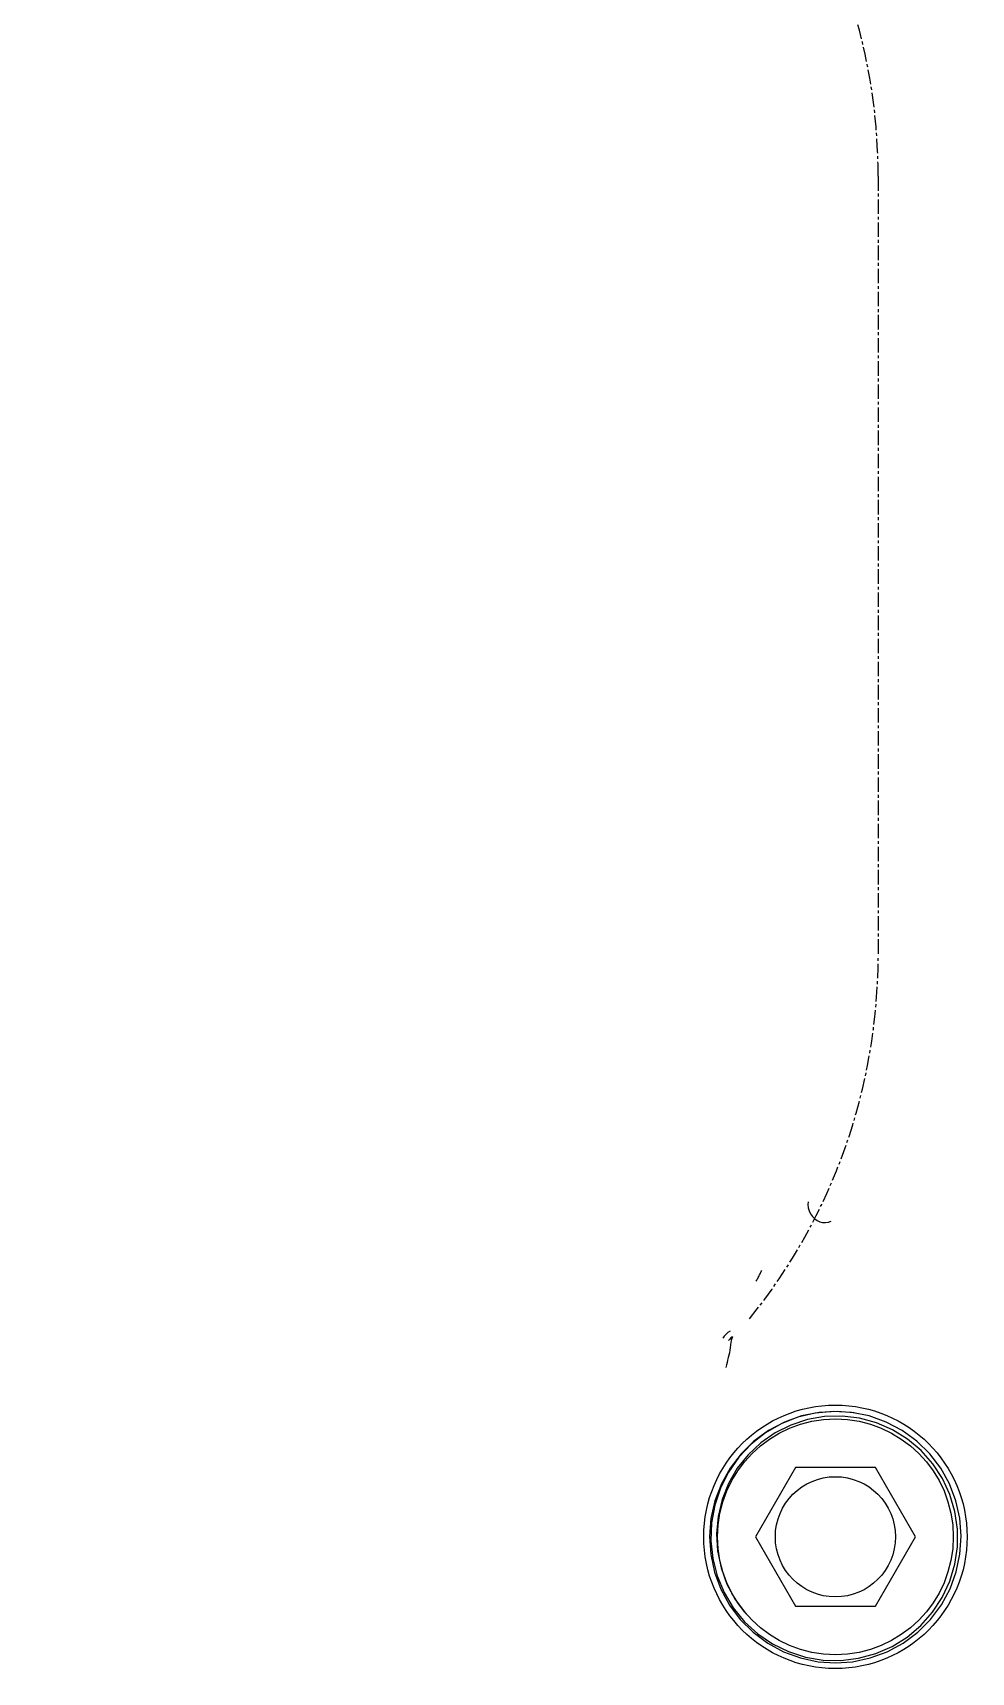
# Model space of a CAD drawing. Header units: metres. Extents: x 27859 to 32645, y 1492 to 8791.
# Drawn here: x 30200.7 to 30282, y 4948.8 to 5090.6 of the extents above; entities that cross this region are included whole.
import ezdxf

# ---------------------------------------------------------------- set-up
doc = ezdxf.new("R2010")
doc.units = ezdxf.units.M
doc.linetypes.add('CENTER', pattern=[2, 1.25, -0.25, 0.25, -0.25])
doc.layers.add('E-EQPT', color=190, linetype='Continuous')
doc.layers.add('E-HAT', color=253, linetype='CENTER', lineweight=15)

# ---------------------------------------------------------------- blocks, each defined once
blk = doc.blocks.new('EDG')
at = {"color": 0, "linetype": 'Continuous'}
for p, q in [((595.61, 2556.76, 1), (594.23, 2556.01, 1)), ((596.6, 2556.92, 1), (595.19, 2556.3, 1)), ((597.08, 2557.3, 1), (595.61, 2556.76, 1)), ((598.08, 2557.32, 1), (596.6, 2556.92, 1)), ((598.61, 2557.62, 1), (597.08, 2557.3, 1)), ((599.61, 2557.51, 1), (598.08, 2557.32, 1)), ((600.09, 2557.72, 1), (598.61, 2557.62, 1)), ((601.15, 2557.48, 1), (599.61, 2557.51, 1)), ((601.58, 2557.62, 1), (600.09, 2557.72, 1)), ((602.68, 2557.23, 1), (601.15, 2557.48, 1)), ((603.11, 2557.3, 1), (601.58, 2557.62, 1)), ((604.15, 2556.75, 1), (602.68, 2557.23, 1)), ((604.58, 2556.76, 1), (603.11, 2557.3, 1)), ((605.53, 2556.08, 1), (604.15, 2556.75, 1)), ((605.95, 2556.01, 1), (604.58, 2556.76, 1)), ((593.88, 2555.49, 1), (592.71, 2554.5, 1)), ((594.23, 2556.01, 1), (592.97, 2555.08, 1)), ((595.19, 2556.3, 1), (593.88, 2555.49, 1)), ((606.81, 2555.21, 1), (605.53, 2556.08, 1)), ((607.21, 2555.08, 1), (605.95, 2556.01, 1)), ((591.86, 2553.96, 1), (590.92, 2552.71, 1)), ((592.71, 2554.5, 1), (591.69, 2553.35, 1)), ((592.97, 2555.08, 1), (591.86, 2553.96, 1)), ((607.95, 2554.16, 1), (606.81, 2555.21, 1)), ((608.32, 2553.97, 1), (607.21, 2555.08, 1)), ((608.93, 2552.96, 1), (607.95, 2554.16, 1)), ((609.26, 2552.72, 1), (608.32, 2553.97, 1)), ((590.92, 2552.71, 1), (590.17, 2551.33, 1)), ((591.69, 2553.35, 1), (590.84, 2552.06, 1)), ((596.63, 2552.82, 1), (593.16, 2546.82, 1)), ((603.56, 2552.82, 1), (596.63, 2552.82, 1)), ((607.02, 2546.82, 1), (603.56, 2552.82, 1)), ((607.88, 2553.42, 1), (607.7, 2553.6, 1)), ((608.77, 2552.23, 1), (607.88, 2553.42, 1)), ((609.73, 2551.63, 1), (608.93, 2552.96, 1)), ((610, 2551.34, 1), (609.26, 2552.72, 1)), ((590.17, 2551.33, 1), (589.63, 2549.86, 1)), ((590.84, 2552.06, 1), (590.2, 2550.67, 1)), ((609.48, 2550.91, 1), (608.77, 2552.23, 1)), ((610.32, 2550.2, 1), (609.73, 2551.63, 1)), ((610.55, 2549.88, 1), (610, 2551.34, 1)), ((589.63, 2549.86, 1), (589.31, 2548.33, 1)), ((590.2, 2550.67, 1), (589.76, 2549.2, 1)), ((609.99, 2549.51, 1), (609.48, 2550.91, 1)), ((610.71, 2548.7, 1), (610.32, 2550.2, 1)), ((610.88, 2548.35, 1), (610.55, 2549.88, 1)), ((589.31, 2548.33, 1), (589.21, 2546.77, 1)), ((589.76, 2549.2, 1), (589.53, 2547.68, 1)), ((610.3, 2548.04, 1), (609.99, 2549.51, 1)), ((610.87, 2547.16, 1), (610.71, 2548.7, 1)), ((610.98, 2546.79, 1), (610.88, 2548.35, 1)), ((589.21, 2546.77, 1), (589.33, 2545.22, 1)), ((589.53, 2547.68, 1), (589.53, 2546.15, 1)), ((593.16, 2546.82, 1), (596.63, 2540.82, 1)), ((603.56, 2540.82, 1), (607.02, 2546.82, 1)), ((610.38, 2546.55, 1), (610.3, 2548.04, 1)), ((610.82, 2545.61, 1), (610.87, 2547.16, 1)), ((610.86, 2545.23, 1), (610.98, 2546.79, 1)), ((589.53, 2546.15, 1), (589.75, 2544.63, 1)), ((610.25, 2545.05, 1), (610.38, 2546.55, 1)), ((610.54, 2544.08, 1), (610.82, 2545.61, 1)), ((589.33, 2545.22, 1), (589.67, 2543.7, 1)), ((589.75, 2544.63, 1), (590.19, 2543.16, 1)), ((609.9, 2543.59, 1), (610.25, 2545.05, 1)), ((610.04, 2542.61, 1), (610.54, 2544.08, 1)), ((610.52, 2543.7, 1), (610.86, 2545.23, 1)), ((589.67, 2543.7, 1), (590.22, 2542.24, 1)), ((590.19, 2543.16, 1), (590.83, 2541.78, 1)), ((609.34, 2542.2, 1), (609.9, 2543.59, 1)), ((609.34, 2541.22, 1), (610.04, 2542.61, 1)), ((609.96, 2542.24, 1), (610.52, 2543.7, 1)), ((590.22, 2542.24, 1), (590.98, 2540.88, 1)), ((590.83, 2541.78, 1), (591.67, 2540.5, 1)), ((608.44, 2539.94, 1), (609.34, 2541.22, 1)), ((608.58, 2540.89, 1), (609.34, 2542.2, 1)), ((609.2, 2540.88, 1), (609.96, 2542.24, 1)), ((590.98, 2540.88, 1), (591.93, 2539.64, 1)), ((591.67, 2540.5, 1), (592.68, 2539.35, 1)), ((591.93, 2539.64, 1), (593.05, 2538.55, 1)), ((596.63, 2540.82, 1), (603.56, 2540.82, 1)), ((606.54, 2538.69, 1), (607.64, 2539.72, 1)), ((607.14, 2538.54, 1), (608.25, 2539.64, 1)), ((607.37, 2538.81, 1), (608.44, 2539.94, 1)), ((607.64, 2539.72, 1), (608.58, 2540.89, 1)), ((608.25, 2539.64, 1), (609.2, 2540.88, 1)), ((592.68, 2539.35, 1), (593.85, 2538.37, 1)), ((593.05, 2538.55, 1), (594.31, 2537.62, 1)), ((593.85, 2538.37, 1), (595.14, 2537.57, 1)), ((605.3, 2537.82, 1), (606.54, 2538.69, 1)), ((605.88, 2537.62, 1), (607.14, 2538.54, 1)), ((606.15, 2537.84, 1), (607.37, 2538.81, 1)), ((594.31, 2537.62, 1), (595.7, 2536.89, 1)), ((595.14, 2537.57, 1), (596.54, 2536.96, 1)), ((595.7, 2536.89, 1), (597.17, 2536.37, 1)), ((596.54, 2536.96, 1), (598, 2536.56, 1)), ((602.52, 2536.68, 1), (603.95, 2537.15, 1)), ((603.03, 2536.37, 1), (604.5, 2536.89, 1)), ((603.35, 2536.48, 1), (604.8, 2537.06, 1)), ((603.95, 2537.15, 1), (605.3, 2537.82, 1)), ((604.5, 2536.89, 1), (605.88, 2537.62, 1)), ((604.8, 2537.06, 1), (606.15, 2537.84, 1)), ((597.17, 2536.37, 1), (598.71, 2536.06, 1)), ((598, 2536.56, 1), (599.51, 2536.38, 1)), ((598.47, 2536.11, 1), (599.95, 2535.98, 1)), ((598.71, 2536.06, 1), (600.27, 2535.98, 1)), ((599.51, 2536.38, 1), (601.03, 2536.42, 1)), ((599.95, 2535.98, 1), (601.5, 2536.06, 1)), ((600.27, 2535.98, 1), (601.83, 2536.12, 1)), ((601.03, 2536.42, 1), (602.52, 2536.68, 1)), ((601.5, 2536.06, 1), (603.03, 2536.37, 1)), ((601.83, 2536.12, 1), (603.35, 2536.48, 1)), ((609.13, 2529.62, 1), (609.25, 2529.74, 1)), ((609.25, 2529.74, 1), (609.33, 2529.85, 1)), ((608.99, 2529.53, 1), (609.13, 2529.62, 1))]:
    blk.add_line(p, q, dxfattribs=at)
at = {"color": 0, "linetype": 'CENTER'}
blk.add_line((596.39, 2429.14, 1), (596.39, 2496.51, 1), dxfattribs=at)
at = {"color": 0, "linetype": 'Continuous'}
for radius in [11.4, 10.2, 5.2]:
    blk.add_circle((600.09, 2546.82, 1), radius, dxfattribs=at)
at = {"color": 0, "linetype": 'CENTER'}
for centre, start, end in [((646.39, 2496.51, 1), 141.0322, 180), ((646.39, 2429.14, 1), 180, 218.9678)]:
    blk.add_arc(centre, 50, start, end, dxfattribs=at)
at = {"color": 0, "linetype": 'Continuous'}
for centre, radius, start, end in [((654.68, 2499.37, 1), 54.04, 152.7949, 153.1334), ((655.09, 2499.16, 1), 54.51, 152.4386, 152.795), ((655.14, 2499.14, 1), 54.56, 152.0631, 152.4388)]:
    blk.add_arc(centre, radius, start, end, dxfattribs=at)
blk.add_open_spline([(609, 2529.53, 1), (609.15, 2529.82, 1), (609.17, 2530.75, 1), (609.45, 2531.6, 1), (609.57, 2532.17, 1)], degree=3, knots=[0, 0, 0, 0, 0.35473, 1, 1, 1, 1], dxfattribs=at)
for points in [[(609.2, 2529.03, 1), (609.46, 2529.18, 1), (609.68, 2529.4, 1), (609.84, 2529.65, 1)], [(601.44, 2519.58, 1), (601.13, 2519.68, 1), (600.76, 2519.66, 1), (600.47, 2519.52, 1)], [(602.44, 2517.84, 1), (602.61, 2518.48, 1), (602.07, 2519.37, 1), (601.44, 2519.58, 1)]]:
    blk.add_open_spline(points, degree=3, dxfattribs=at)

msp = doc.modelspace()

# ---------------------------------------------------------------- hatches: boundary and pattern name
at = {"layer": 'E-HAT', "linetype": 'Continuous'}
h = msp.add_hatch(dxfattribs=at)
h.set_pattern_fill('AR-CONC', color=8, scale=40, angle=90)
h.set_pattern_definition([(140, (30868.3, 2757.35), (25.101, 286.904), [30, -330]), (85, (30868.3, 2757.35), (-300.877, -55.5), [24, -264]), (190.4514, (30870.4, 2781.26), (-275.776, 231.404), [25.496, -280.457]), (136.184, (30788.3, 2757.35), (66.208, 426.897), [45, -495]), (186.636, (30793.8, 2792.93), (-389.647, 373.865), [38.244, -420.686]), (81.184, (30788.3, 2757.35), (-389.647, 373.865), [36, -396]), (111, (30808.3, 2797.35), (161.0476, 238.763), [30, -330]), (56, (30808.3, 2797.35), (-290.06, 97.326), [24, -264]), (161.4514, (30821.72, 2817.25), (-129.012, 336.089), [25.496, -280.457]), (127.5, (30868.3, 2757.35), (-133.1575, 4.864), [0, -260.8, 0, -268, 0, -265]), (97.5, (30868.3, 2757.35), (-157.7647, 105.2278), [0, -152.8, 0, -254.8, 0, -101]), (57.5, (30868.3, 2668.15), (9.022, 213.529), [0, -100, 0, -312, 0, -414]), (47.5, (30868.3, 2628.15), (-40.042, 233.2745), [0, -130, 0, -207.2, 0, -294])])
h.paths.add_polyline_path([(32053.3, 1585.35), (28053.3, 1585.35), (28053.3, 2085.35), (28638.3, 2085.35), (28638.3, 8185.35), (28053.3, 8185.35), (28053.3, 8685.35), (32053.3, 8685.35), (32053.3, 8185.35), (31468.3, 8185.35), (31468.3, 2085.35), (32053.3, 2085.35)])

# ---------------------------------------------------------------- next in the draw order: wipeouts: each hides what was drawn before it
msp.add_wipeout([(30870.3, 2757.35), (29240.32, 2757.35), (29240.32, 7507.34), (30870.3, 7507.34)]).translate(0, 0, -732205.32).dxf.layer = 'E-EQPT'

# ---------------------------------------------------------------- next in the draw order: block references
at = {"layer": 'E-EQPT', "rotation": 180}
msp.add_blockref('EDG', (30870.3, 7507.34, -732206.32), dxfattribs=at)

doc.saveas('drawing.dxf')
